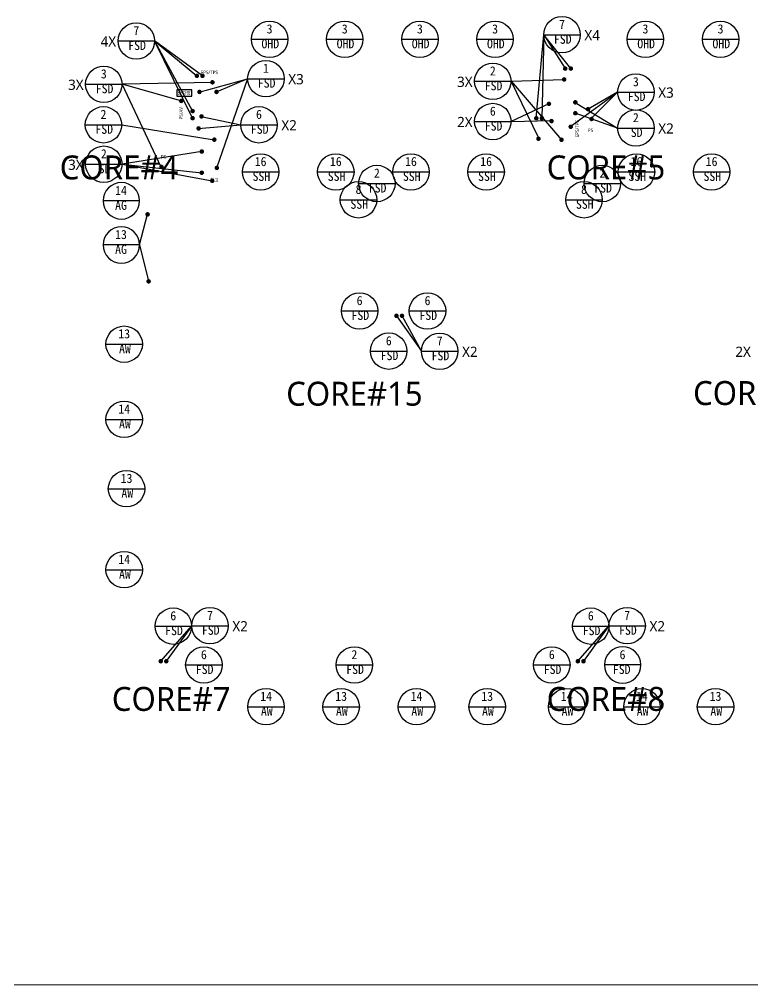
# Model space of a CAD drawing. Header units: millimetres. Extents: x 3479419 to 5579419, y 522746 to 3162891.
# Drawn here: x 4426749 to 4534080, y 2291271 to 2432512 of the extents above; entities that cross this region are included whole.
import ezdxf
from ezdxf.enums import TextEntityAlignment as Align

# ---------------------------------------------------------------- set-up
doc = ezdxf.new("R2010")
doc.units = ezdxf.units.MM
doc.layers.get('Defpoints').update_dxf_attribs({"color": 140})
for name, color, linetype, lineweight in [('A-MKXX-SYMB', 7, 'Continuous', 25), ('A-XXXX-INSL2', 8, 'Continuous', 18), ('A-XXXX-SYMB', 7, 'Continuous', 25), ('A-XXXX-TXT2', 3, 'Continuous', 25)]:
    doc.layers.add(name, color=color, linetype=linetype, lineweight=lineweight)
doc.layers.add('AA-SYMB', color=1, linetype='Continuous')
doc.styles.add('XR-평면도$0$맑은 고딕', font='malgun.ttf')
doc.styles.add('돋움', font='')
doc.styles.add('돋음', font='')
doc.styles.add('맑은 고딕', font='malgun.ttf')
doc.styles.add('맑은고딕', font='malgun.ttf')
doc.styles.get('돋움').set_extended_font_data('DotumChe')
doc.styles.get('돋음').set_extended_font_data('Dotum')

# ---------------------------------------------------------------- blocks, each defined once
blk = doc.blocks.new('A$C425F3A2A')
at = {"layer": 'Defpoints', "style": '맑은고딕'}
for s, p in [('CORE#4', (130605, 116772)), ('CORE#5', (201868, 116772)), ('CORE#15', (166357, 83662)), ('CORE#16', (225905, 83762)), ('CORE#7', (138234, 39007)), ('CORE#8', (201868, 39007))]:
    blk.add_text(s, height=3500, dxfattribs=at).set_placement(p, align=Align.BOTTOM_RIGHT)
blk = doc.blocks.new('WINSYMBOL-flat-1')
at = {"layer": 'AA-SYMB', "color": 3}
blk.add_line((-1440, 0), (1440, 0), dxfattribs=at)
blk.add_circle((0, 0), 1440, dxfattribs=at)
at = {"layer": 'AA-SYMB', "style": '돋음'}
blk.add_attdef('0', text='', height=720, dxfattribs=at).set_placement((0, 246), align=Align.CENTER)
at = {"layer": 'AA-SYMB', "style": '돋음', "width": 0.95}
blk.add_attdef('FSD', text='', height=720, dxfattribs=at).set_placement((59, -927), align=Align.CENTER)
blk = doc.blocks.new('글_승강장')
at = {"layer": 'A-XXXX-TXT2', "color": 0, "ltscale": 100}
blk.add_lwpolyline([(-1100, 450), (-1100, -450), (1100, -450), (1100, 450)], close=True, dxfattribs=at)
at = {"layer": 'A-XXXX-TXT2', "ltscale": 100, "style": 'XR-평면도$0$맑은 고딕'}
blk.add_text('승강장', height=500, dxfattribs=at).set_placement((0, 0), align=Align.MIDDLE_CENTER)
blk = doc.blocks.new('fsd7')
at = {"layer": 'A-MKXX-SYMB'}
h = blk.add_hatch(color=256, dxfattribs=at)
edge = h.paths.add_edge_path()
edge.add_arc((187228, 134031), 333, 0, 360)
h = blk.add_hatch(color=256, dxfattribs=at)
edge = h.paths.add_edge_path()
edge.add_arc((188043, 134031), 333, 0, 360)
h = blk.add_hatch(color=256, dxfattribs=at)
edge = h.paths.add_edge_path()
edge.add_arc((133318, 132971), 333, 0, 360)
h = blk.add_hatch(color=256, dxfattribs=at)
edge = h.paths.add_edge_path()
edge.add_arc((134133, 132971), 333, 0, 360)
h = blk.add_hatch(color=256, dxfattribs=at)
edge = h.paths.add_edge_path()
edge.add_arc((132693, 127821), 333, 0, 360)
h = blk.add_hatch(color=256, dxfattribs=at)
edge = h.paths.add_edge_path()
edge.add_arc((132693, 126771), 333, 0, 360)
h = blk.add_hatch(color=256, dxfattribs=at)
edge = h.paths.add_edge_path()
edge.add_arc((182993, 126771), 333, 0, 360)
h = blk.add_hatch(color=256, dxfattribs=at)
edge = h.paths.add_edge_path()
edge.add_arc((183808, 126771), 333, 0, 360)
h = blk.add_hatch(color=256, dxfattribs=at)
edge = h.paths.add_edge_path()
edge.add_arc((162524, 97864), 333, -180, 180)
h = blk.add_hatch(color=256, dxfattribs=at)
edge = h.paths.add_edge_path()
edge.add_arc((163339, 97864), 333, -180, 180)
h = blk.add_hatch(color=256, dxfattribs=at)
edge = h.paths.add_edge_path()
edge.add_arc((128028, 47321), 333, 180, 540, ccw=False)
h = blk.add_hatch(color=256, dxfattribs=at)
edge = h.paths.add_edge_path()
edge.add_arc((128843, 47321), 333, 180, 540, ccw=False)
h = blk.add_hatch(color=256, dxfattribs=at)
edge = h.paths.add_edge_path()
edge.add_arc((189078, 47321), 333, 180, 540, ccw=False)
h = blk.add_hatch(color=256, dxfattribs=at)
edge = h.paths.add_edge_path()
edge.add_arc((189893, 47321), 333, 180, 540, ccw=False)
at = {"layer": 'A-XXXX-SYMB'}
for points in [[(182993, 126771), (184086, 138980), (183808, 126771)], [(188043, 134031), (184086, 138980), (187228, 134031)], [(134133, 132971), (127121, 138070), (133318, 132971)], [(132693, 126771), (127121, 138070), (132693, 127821)], [(162524, 97864), (166187, 92671), (163339, 97864)], [(128028, 47321), (132569, 52513), (128843, 47321)], [(189078, 47321), (193619, 52513), (189893, 47321)]]:
    blk.add_lwpolyline(points, dxfattribs=at)
ref = blk.add_blockref('WINSYMBOL-flat-1', (186753, 138980), dxfattribs=dict(xscale=1.851851851790402, yscale=1.851851851790402, zscale=1.851851851790402))
ref.add_attrib('0', '7', dxfattribs={"layer": 'AA-SYMB', "color": 3, "height": 1333, "style": '돋움'}).set_placement((186753, 139435), align=Align.BOTTOM_CENTER)
ref.add_attrib('FSD', 'FSD', dxfattribs={"layer": 'AA-SYMB', "color": 3, "height": 1333.3, "style": '돋움'}).set_placement((186861, 137263), align=Align.BOTTOM_CENTER)
ref = blk.add_blockref('WINSYMBOL-flat-1', (124454, 138070), dxfattribs=dict(xscale=1.851851851790402, yscale=1.851851851790402, zscale=1.851851851790402))
ref.add_attrib('0', '7', dxfattribs={"layer": 'AA-SYMB', "color": 3, "height": 1333, "style": '돋움'}).set_placement((124454, 138525), align=Align.BOTTOM_CENTER)
ref.add_attrib('FSD', 'FSD', dxfattribs={"layer": 'AA-SYMB', "color": 3, "height": 1333.3, "style": '돋움'}).set_placement((124563, 136353), align=Align.BOTTOM_CENTER)
ref = blk.add_blockref('WINSYMBOL-flat-1', (168854, 92671), dxfattribs=dict(xscale=1.851851851790402, yscale=1.851851851790402, zscale=1.851851851790402))
ref.add_attrib('0', '7', dxfattribs={"layer": 'AA-SYMB', "color": 3, "height": 1333, "style": '돋움'}).set_placement((168854, 93127), align=Align.BOTTOM_CENTER)
ref.add_attrib('FSD', 'FSD', dxfattribs={"layer": 'AA-SYMB', "color": 3, "height": 1333.3, "style": '돋움'}).set_placement((168963, 90955), align=Align.BOTTOM_CENTER)
ref = blk.add_blockref('WINSYMBOL-flat-1', (135236, 52513), dxfattribs=dict(xscale=1.851851851790402, yscale=1.851851851790402, zscale=1.851851851790402))
ref.add_attrib('0', '7', dxfattribs={"layer": 'AA-SYMB', "color": 3, "height": 1333, "style": '돋움'}).set_placement((135236, 52969), align=Align.BOTTOM_CENTER)
ref.add_attrib('FSD', 'FSD', dxfattribs={"layer": 'AA-SYMB', "color": 3, "height": 1333.3, "style": '돋움'}).set_placement((135344, 50796), align=Align.BOTTOM_CENTER)
ref = blk.add_blockref('WINSYMBOL-flat-1', (196286, 52513), dxfattribs=dict(xscale=1.851851851790402, yscale=1.851851851790402, zscale=1.851851851790402))
ref.add_attrib('0', '7', dxfattribs={"layer": 'AA-SYMB', "color": 3, "height": 1333, "style": '돋움'}).set_placement((196286, 52969), align=Align.BOTTOM_CENTER)
ref.add_attrib('FSD', 'FSD', dxfattribs={"layer": 'AA-SYMB', "color": 3, "height": 1333.3, "style": '돋움'}).set_placement((196394, 50796), align=Align.BOTTOM_CENTER)
at = {"layer": 'A-XXXX-TXT2', "style": '맑은고딕'}
for s, p in [('4X', (120366, 137247)), ('X4', (191164, 138157)), ('X2', (173265, 91849)), ('2X', (213258, 91849)), ('X2', (139647, 51690)), ('X2', (200697, 51690))]:
    blk.add_text(s, height=1500, dxfattribs=at).set_placement(p, align=Align.CENTER)

msp = doc.modelspace()

# ---------------------------------------------------------------- hatches: boundary and pattern name
at = {"layer": 'A-MKXX-SYMB'}
h = msp.add_hatch(color=256, dxfattribs=at)
edge = h.paths.add_edge_path()
edge.add_arc((4506486, 2423719.6), 333.3, 0, 360)
h = msp.add_hatch(color=256, dxfattribs=at)
edge = h.paths.add_edge_path()
edge.add_arc((4455017.6, 2423295.2), 333.3, 0, 360)
h = msp.add_hatch(color=256, dxfattribs=at)
edge = h.paths.add_edge_path()
edge.add_arc((4450457.1, 2420571.2), 333.3, 0, 360)
h = msp.add_hatch(color=256, dxfattribs=at)
edge = h.paths.add_edge_path()
edge.add_arc((4453118, 2421885.6), 333.3, 0, 360)
h = msp.add_hatch(color=256, dxfattribs=at)
edge = h.paths.add_edge_path()
edge.add_arc((4455608.9, 2421883.5), 333.3, 0, 360)
h = msp.add_hatch(color=256, dxfattribs=at)
edge = h.paths.add_edge_path()
edge.add_arc((4504254.1, 2420144.2), 333.3, 0, 360)
h = msp.add_hatch(color=256, dxfattribs=at)
edge = h.paths.add_edge_path()
edge.add_arc((4508122.9, 2420365.2), 333.3, 0, 360)
h = msp.add_hatch(color=256, dxfattribs=at)
edge = h.paths.add_edge_path()
edge.add_arc((4509988, 2419360.5), 333.3, 0, 360)
h = msp.add_hatch(color=256, dxfattribs=at)
edge = h.paths.add_edge_path()
edge.add_arc((4453423.3, 2418303.4), 333.3, 0, 360)
h = msp.add_hatch(color=256, dxfattribs=at)
edge = h.paths.add_edge_path()
edge.add_arc((4508122.9, 2418767.3), 333.3, 0, 360)
h = msp.add_hatch(color=256, dxfattribs=at)
edge = h.paths.add_edge_path()
edge.add_arc((4510493.3, 2417926), 333.3, 0, 360)
h = msp.add_hatch(color=256, dxfattribs=at)
edge = h.paths.add_edge_path()
edge.add_arc((4452988.4, 2416548.5), 333.3, 0, 360)
h = msp.add_hatch(color=256, dxfattribs=at)
edge = h.paths.add_edge_path()
edge.add_arc((4504634, 2417626.3), 333.3, 0, 360)
h = msp.add_hatch(color=256, dxfattribs=at)
edge = h.paths.add_edge_path()
edge.add_arc((4507446.1, 2416791.2), 333.3, 0, 360)
h = msp.add_hatch(color=256, dxfattribs=at)
edge = h.paths.add_edge_path()
edge.add_arc((4455288.4, 2414903.4), 333.3, 0, 360)
h = msp.add_hatch(color=256, dxfattribs=at)
edge = h.paths.add_edge_path()
edge.add_arc((4502725, 2415043.7), 333.3, 0, 360)
h = msp.add_hatch(color=256, dxfattribs=at)
edge = h.paths.add_edge_path()
edge.add_arc((4506094.3, 2414893.7), 333.3, 0, 360)
h = msp.add_hatch(color=256, dxfattribs=at)
edge = h.paths.add_edge_path()
edge.add_arc((4453450.8, 2413165.2), 333.3, 0, 360)
h = msp.add_hatch(color=256, dxfattribs=at)
edge = h.paths.add_edge_path()
edge.add_arc((4447555.8, 2410910.2), 333.3, 0, 360)
h = msp.add_hatch(color=256, dxfattribs=at)
edge = h.paths.add_edge_path()
edge.add_arc((4455660.4, 2410766.3), 333.3, 0, 360)
h = msp.add_hatch(color=256, dxfattribs=at)
edge = h.paths.add_edge_path()
edge.add_arc((4453450.8, 2410065.2), 333.3, 0, 360)
h = msp.add_hatch(color=256, dxfattribs=at)
edge = h.paths.add_edge_path()
edge.add_arc((4454987.9, 2408880.2), 333.3, 0, 360)
h = msp.add_hatch(color=256, dxfattribs=at)
edge = h.paths.add_edge_path()
edge.add_arc((4445526.4, 2403978.1), 333.3, -180, 180)
h = msp.add_hatch(color=256, dxfattribs=at)
edge = h.paths.add_edge_path()
edge.add_arc((4445676.4, 2394172.6), 333.3, -180, 180)

# ---------------------------------------------------------------- linework, layer by layer
at = {"layer": 'A-XXXX-INSL2'}
msp.add_lwpolyline([(4739418.8, 2588270.6), (4319418.8, 2588270.6), (4319418.8, 2291270.6), (4739418.8, 2291270.6)], close=True, dxfattribs=at)
at = {"layer": 'A-XXXX-SYMB'}
for p, q in [((4453074, 2421875.8), (4460168.6, 2423827)), ((4460168.6, 2423827), (4455564.8, 2421873.8)), ((4460168.6, 2423827), (4455616.4, 2410756.6)), ((4498710.3, 2423439.7), (4506442, 2423709.9)), ((4454973.6, 2423285.5), (4441783.1, 2423011.1)), ((4450413, 2420561.5), (4441783.1, 2423011.1)), ((4447511.8, 2410900.5), (4441783.1, 2423011.1)), ((4514317.8, 2421861.1), (4509978.7, 2419360.5)), ((4453379.3, 2418293.7), (4459156, 2417078.2)), ((4441735, 2417078.2), (4455244.3, 2414893.7)), ((4452944.3, 2416538.8), (4459156, 2417078.2)), ((4453450.8, 2413165.2), (4441783.1, 2411311.9)), ((4441783.1, 2411311.9), (4453450.8, 2410065.2)), ((4441783.1, 2411311.9), (4454987.9, 2408880.2)), ((4444355, 2399507.6), (4445511.8, 2403987.7)), ((4444355, 2399507.6), (4445661.8, 2394182.2))]:
    msp.add_line(p, q, dxfattribs=at)
for points in [[(4502787.8, 2415110.1), (4498710.3, 2423439.7), (4506094.3, 2414893.7)], [(4507320.3, 2416791.2), (4514317.8, 2421861.1), (4510486.8, 2418032.7)], [(4504254.1, 2420144.2), (4498710.3, 2417554.8), (4504531.6, 2417726.7)], [(4508122.9, 2420365.2), (4514317.8, 2416608.9), (4508122.9, 2418767.3)]]:
    msp.add_lwpolyline(points, dxfattribs=at)

# ---------------------------------------------------------------- block references
for name, p in [('fsd7', (4319418.8, 2291270.6)), ('글_승강장', (4450886.8, 2421735.7))]:
    msp.add_blockref(name, p)
ref = msp.add_blockref('WINSYMBOL-flat-1', (4463376, 2429583.4), dxfattribs=dict(xscale=1.851851851790402, yscale=1.851851851790402, zscale=1.851851851790402))
ref.add_attrib('0', '3', dxfattribs={"layer": 'AA-SYMB', "color": 3, "height": 1333.3, "style": '돋움'}).set_placement((4463376, 2430039), align=Align.BOTTOM_CENTER)
ref.add_attrib('FSD', 'OHD', dxfattribs={"layer": 'AA-SYMB', "color": 3, "height": 1333.33, "style": '돋움'}).set_placement((4463484.4, 2427866.6), align=Align.BOTTOM_CENTER)
ref = msp.add_blockref('WINSYMBOL-flat-1', (4474376, 2429583.4), dxfattribs=dict(xscale=1.851851851790402, yscale=1.851851851790402, zscale=1.851851851790402))
ref.add_attrib('0', '3', dxfattribs={"layer": 'AA-SYMB', "color": 3, "height": 1333.3, "style": '돋움'}).set_placement((4474376, 2430039), align=Align.BOTTOM_CENTER)
ref.add_attrib('FSD', 'OHD', dxfattribs={"layer": 'AA-SYMB', "color": 3, "height": 1333.33, "style": '돋움'}).set_placement((4474484.4, 2427866.6), align=Align.BOTTOM_CENTER)
ref = msp.add_blockref('WINSYMBOL-flat-1', (4485376, 2429583.4), dxfattribs=dict(xscale=1.851851851790402, yscale=1.851851851790402, zscale=1.851851851790402))
ref.add_attrib('0', '3', dxfattribs={"layer": 'AA-SYMB', "color": 3, "height": 1333.3, "style": '돋움'}).set_placement((4485376, 2430039), align=Align.BOTTOM_CENTER)
ref.add_attrib('FSD', 'OHD', dxfattribs={"layer": 'AA-SYMB', "color": 3, "height": 1333.33, "style": '돋움'}).set_placement((4485484.4, 2427866.6), align=Align.BOTTOM_CENTER)
ref = msp.add_blockref('WINSYMBOL-flat-1', (4496376, 2429583.4), dxfattribs=dict(xscale=1.851851851790402, yscale=1.851851851790402, zscale=1.851851851790402))
ref.add_attrib('0', '3', dxfattribs={"layer": 'AA-SYMB', "color": 3, "height": 1333.3, "style": '돋움'}).set_placement((4496376, 2430039), align=Align.BOTTOM_CENTER)
ref.add_attrib('FSD', 'OHD', dxfattribs={"layer": 'AA-SYMB', "color": 3, "height": 1333.33, "style": '돋움'}).set_placement((4496484.4, 2427866.6), align=Align.BOTTOM_CENTER)
ref = msp.add_blockref('WINSYMBOL-flat-1', (4518376, 2429583.4), dxfattribs=dict(xscale=1.851851851790402, yscale=1.851851851790402, zscale=1.851851851790402))
ref.add_attrib('0', '3', dxfattribs={"layer": 'AA-SYMB', "color": 3, "height": 1333.3, "style": '돋움'}).set_placement((4518376, 2430039), align=Align.BOTTOM_CENTER)
ref.add_attrib('FSD', 'OHD', dxfattribs={"layer": 'AA-SYMB', "color": 3, "height": 1333.33, "style": '돋움'}).set_placement((4518484.4, 2427866.6), align=Align.BOTTOM_CENTER)
ref = msp.add_blockref('WINSYMBOL-flat-1', (4529376, 2429583.4), dxfattribs=dict(xscale=1.851851851790402, yscale=1.851851851790402, zscale=1.851851851790402))
ref.add_attrib('0', '3', dxfattribs={"layer": 'AA-SYMB', "color": 3, "height": 1333.3, "style": '돋움'}).set_placement((4529376, 2430039), align=Align.BOTTOM_CENTER)
ref.add_attrib('FSD', 'OHD', dxfattribs={"layer": 'AA-SYMB', "color": 3, "height": 1333.33, "style": '돋움'}).set_placement((4529484.4, 2427866.6), align=Align.BOTTOM_CENTER)
ref = msp.add_blockref('WINSYMBOL-flat-1', (4439116.4, 2423011.1), dxfattribs=dict(xscale=1.851851851790402, yscale=1.851851851790402, zscale=1.851851851790402))
ref.add_attrib('0', '3', dxfattribs={"layer": 'AA-SYMB', "color": 3, "height": 1333.3, "style": '돋움'}).set_placement((4439116.4, 2423466.7), align=Align.BOTTOM_CENTER)
ref.add_attrib('FSD', 'FSD', dxfattribs={"layer": 'AA-SYMB', "color": 3, "height": 1333.33, "style": '돋움'}).set_placement((4439224.9, 2421294.3), align=Align.BOTTOM_CENTER)
ref = msp.add_blockref('WINSYMBOL-flat-1', (4462835.3, 2423827), dxfattribs=dict(xscale=1.851851851790402, yscale=1.851851851790402, zscale=1.851851851790402))
ref.add_attrib('0', '1', dxfattribs={"layer": 'AA-SYMB', "color": 3, "height": 1333.3, "style": '돋움'}).set_placement((4462835.3, 2424282.6), align=Align.BOTTOM_CENTER)
ref.add_attrib('FSD', 'FSD', dxfattribs={"layer": 'AA-SYMB', "color": 3, "height": 1333.33, "style": '돋움'}).set_placement((4462943.7, 2422110.2), align=Align.BOTTOM_CENTER)
ref = msp.add_blockref('WINSYMBOL-flat-1', (4496043.6, 2423439.7), dxfattribs=dict(xscale=1.851851851790402, yscale=1.851851851790402, zscale=1.851851851790402))
ref.add_attrib('0', '2', dxfattribs={"layer": 'AA-SYMB', "color": 3, "height": 1333.3, "style": '돋움'}).set_placement((4496043.6, 2423895.3), align=Align.BOTTOM_CENTER)
ref.add_attrib('FSD', 'FSD', dxfattribs={"layer": 'AA-SYMB', "color": 3, "height": 1333.33, "style": '돋움'}).set_placement((4496152, 2421722.9), align=Align.BOTTOM_CENTER)
ref = msp.add_blockref('WINSYMBOL-flat-1', (4516984.5, 2421861.1), dxfattribs=dict(xscale=1.851851851790402, yscale=1.851851851790402, zscale=1.851851851790402))
ref.add_attrib('0', '3', dxfattribs={"layer": 'AA-SYMB', "color": 3, "height": 1333.3, "style": '돋움'}).set_placement((4516984.5, 2422316.7), align=Align.BOTTOM_CENTER)
ref.add_attrib('FSD', 'FSD', dxfattribs={"layer": 'AA-SYMB', "color": 3, "height": 1333.33, "style": '돋움'}).set_placement((4517092.9, 2420144.3), align=Align.BOTTOM_CENTER)
ref = msp.add_blockref('WINSYMBOL-flat-1', (4439068.3, 2417078.2), dxfattribs=dict(xscale=1.851851851790402, yscale=1.851851851790402, zscale=1.851851851790402))
ref.add_attrib('0', '2', dxfattribs={"layer": 'AA-SYMB', "color": 3, "height": 1333.3, "style": '돋움'}).set_placement((4439068.3, 2417533.8), align=Align.BOTTOM_CENTER)
ref.add_attrib('FSD', 'FSD', dxfattribs={"layer": 'AA-SYMB', "color": 3, "height": 1333.33, "style": '돋움'}).set_placement((4439176.7, 2415361.4), align=Align.BOTTOM_CENTER)
ref = msp.add_blockref('WINSYMBOL-flat-1', (4461822.7, 2417078.2), dxfattribs=dict(xscale=1.851851851790402, yscale=1.851851851790402, zscale=1.851851851790402))
ref.add_attrib('0', '6', dxfattribs={"layer": 'AA-SYMB', "color": 3, "height": 1333.3, "style": '돋움'}).set_placement((4461822.7, 2417533.8), align=Align.BOTTOM_CENTER)
ref.add_attrib('FSD', 'FSD', dxfattribs={"layer": 'AA-SYMB', "color": 3, "height": 1333.33, "style": '돋움'}).set_placement((4461931.1, 2415361.4), align=Align.BOTTOM_CENTER)
ref = msp.add_blockref('WINSYMBOL-flat-1', (4496043.6, 2417554.8), dxfattribs=dict(xscale=1.851851851790402, yscale=1.851851851790402, zscale=1.851851851790402))
ref.add_attrib('0', '6', dxfattribs={"layer": 'AA-SYMB', "color": 3, "height": 1333.3, "style": '돋움'}).set_placement((4496043.6, 2418010.4), align=Align.BOTTOM_CENTER)
ref.add_attrib('FSD', 'FSD', dxfattribs={"layer": 'AA-SYMB', "color": 3, "height": 1333.33, "style": '돋움'}).set_placement((4496152, 2415838), align=Align.BOTTOM_CENTER)
ref = msp.add_blockref('WINSYMBOL-flat-1', (4516984.5, 2416608.9), dxfattribs=dict(xscale=1.851851851790402, yscale=1.851851851790402, zscale=1.851851851790402))
ref.add_attrib('0', '2', dxfattribs={"layer": 'AA-SYMB', "color": 3, "height": 1333.3, "style": '돋움'}).set_placement((4516984.5, 2417064.5), align=Align.BOTTOM_CENTER)
ref.add_attrib('FSD', 'SD', dxfattribs={"layer": 'AA-SYMB', "color": 3, "height": 1333.33, "style": '돋움'}).set_placement((4517092.9, 2414892.1), align=Align.BOTTOM_CENTER)
ref = msp.add_blockref('WINSYMBOL-flat-1', (4439116.4, 2411311.9), dxfattribs=dict(xscale=1.851851851790402, yscale=1.851851851790402, zscale=1.851851851790402))
ref.add_attrib('0', '2', dxfattribs={"layer": 'AA-SYMB', "color": 3, "height": 1333.3, "style": '돋움'}).set_placement((4439116.4, 2411767.6), align=Align.BOTTOM_CENTER)
ref.add_attrib('FSD', 'SD', dxfattribs={"layer": 'AA-SYMB', "color": 3, "height": 1333.33, "style": '돋움'}).set_placement((4439224.9, 2409595.2), align=Align.BOTTOM_CENTER)
ref = msp.add_blockref('WINSYMBOL-flat-1', (4462067.3, 2410186.7), dxfattribs=dict(xscale=1.851851851790402, yscale=1.851851851790402, zscale=1.851851851790402))
ref.add_attrib('0', '16', dxfattribs={"layer": 'AA-SYMB', "color": 3, "height": 1333.33, "style": '돋움'}).set_placement((4462067.3, 2410642.3), align=Align.BOTTOM_CENTER)
ref.add_attrib('FSD', 'SSH', dxfattribs={"layer": 'AA-SYMB', "color": 3, "height": 1333.33, "style": '돋움'}).set_placement((4462175.8, 2408469.9), align=Align.BOTTOM_CENTER)
ref = msp.add_blockref('WINSYMBOL-flat-1', (4473067.3, 2410186.7), dxfattribs=dict(xscale=1.851851851790402, yscale=1.851851851790402, zscale=1.851851851790402))
ref.add_attrib('0', '16', dxfattribs={"layer": 'AA-SYMB', "color": 3, "height": 1333.33, "style": '돋움'}).set_placement((4473067.3, 2410642.3), align=Align.BOTTOM_CENTER)
ref.add_attrib('FSD', 'SSH', dxfattribs={"layer": 'AA-SYMB', "color": 3, "height": 1333.33, "style": '돋움'}).set_placement((4473175.8, 2408469.9), align=Align.BOTTOM_CENTER)
ref = msp.add_blockref('WINSYMBOL-flat-1', (4484067.3, 2410186.7), dxfattribs=dict(xscale=1.851851851790402, yscale=1.851851851790402, zscale=1.851851851790402))
ref.add_attrib('0', '16', dxfattribs={"layer": 'AA-SYMB', "color": 3, "height": 1333.33, "style": '돋움'}).set_placement((4484067.3, 2410642.3), align=Align.BOTTOM_CENTER)
ref.add_attrib('FSD', 'SSH', dxfattribs={"layer": 'AA-SYMB', "color": 3, "height": 1333.33, "style": '돋움'}).set_placement((4484175.8, 2408469.9), align=Align.BOTTOM_CENTER)
ref = msp.add_blockref('WINSYMBOL-flat-1', (4495067.3, 2410186.7), dxfattribs=dict(xscale=1.851851851790402, yscale=1.851851851790402, zscale=1.851851851790402))
ref.add_attrib('0', '16', dxfattribs={"layer": 'AA-SYMB', "color": 3, "height": 1333.33, "style": '돋움'}).set_placement((4495067.3, 2410642.3), align=Align.BOTTOM_CENTER)
ref.add_attrib('FSD', 'SSH', dxfattribs={"layer": 'AA-SYMB', "color": 3, "height": 1333.33, "style": '돋움'}).set_placement((4495175.8, 2408469.9), align=Align.BOTTOM_CENTER)
ref = msp.add_blockref('WINSYMBOL-flat-1', (4517067.3, 2410186.7), dxfattribs=dict(xscale=1.851851851790402, yscale=1.851851851790402, zscale=1.851851851790402))
ref.add_attrib('0', '16', dxfattribs={"layer": 'AA-SYMB', "color": 3, "height": 1333.33, "style": '돋움'}).set_placement((4517067.3, 2410642.3), align=Align.BOTTOM_CENTER)
ref.add_attrib('FSD', 'SSH', dxfattribs={"layer": 'AA-SYMB', "color": 3, "height": 1333.33, "style": '돋움'}).set_placement((4517175.8, 2408469.9), align=Align.BOTTOM_CENTER)
ref = msp.add_blockref('WINSYMBOL-flat-1', (4528067.3, 2410186.7), dxfattribs=dict(xscale=1.851851851790402, yscale=1.851851851790402, zscale=1.851851851790402))
ref.add_attrib('0', '16', dxfattribs={"layer": 'AA-SYMB', "color": 3, "height": 1333.33, "style": '돋움'}).set_placement((4528067.3, 2410642.3), align=Align.BOTTOM_CENTER)
ref.add_attrib('FSD', 'SSH', dxfattribs={"layer": 'AA-SYMB', "color": 3, "height": 1333.33, "style": '돋움'}).set_placement((4528175.8, 2408469.9), align=Align.BOTTOM_CENTER)
ref = msp.add_blockref('WINSYMBOL-flat-1', (4479078, 2408489.4), dxfattribs=dict(xscale=1.851851851790402, yscale=1.851851851790402, zscale=1.851851851790402))
ref.add_attrib('0', '2', dxfattribs={"layer": 'AA-SYMB', "color": 3, "height": 1333.3, "style": '돋움'}).set_placement((4479078, 2408945), align=Align.BOTTOM_CENTER)
ref.add_attrib('FSD', 'FSD', dxfattribs={"layer": 'AA-SYMB', "color": 3, "height": 1333.33, "style": '돋움'}).set_placement((4479186.5, 2406772.6), align=Align.BOTTOM_CENTER)
ref = msp.add_blockref('WINSYMBOL-flat-1', (4512078, 2408489.4), dxfattribs=dict(xscale=1.851851851790402, yscale=1.851851851790402, zscale=1.851851851790402))
ref.add_attrib('0', '2', dxfattribs={"layer": 'AA-SYMB', "color": 3, "height": 1333.3, "style": '돋움'}).set_placement((4512078, 2408945), align=Align.BOTTOM_CENTER)
ref.add_attrib('FSD', 'FSD', dxfattribs={"layer": 'AA-SYMB', "color": 3, "height": 1333.33, "style": '돋움'}).set_placement((4512186.5, 2406772.6), align=Align.BOTTOM_CENTER)
ref = msp.add_blockref('WINSYMBOL-flat-1', (4441688.4, 2405951.4), dxfattribs=dict(xscale=-1.851851851790402, yscale=1.851851851790402, zscale=1.851851851790402))
ref.add_attrib('0', '14', dxfattribs={"layer": 'AA-SYMB', "color": 3, "height": 1333.33, "style": '돋움'}).set_placement((4441631.6, 2406407), align=Align.BOTTOM_CENTER)
ref.add_attrib('FSD', 'AG', dxfattribs={"layer": 'AA-SYMB', "color": 3, "height": 1333.33, "style": '돋움'}).set_placement((4441631.4, 2404234.6), align=Align.BOTTOM_CENTER)
ref = msp.add_blockref('WINSYMBOL-flat-1', (4476392.5, 2406107.6), dxfattribs=dict(xscale=1.851851851790402, yscale=1.851851851790402, zscale=1.851851851790402))
ref.add_attrib('0', '8', dxfattribs={"layer": 'AA-SYMB', "color": 3, "height": 1333.3, "style": '돋움'}).set_placement((4476392.5, 2406563.2), align=Align.BOTTOM_CENTER)
ref.add_attrib('FSD', 'SSH', dxfattribs={"layer": 'AA-SYMB', "color": 3, "height": 1333.33, "style": '돋움'}).set_placement((4476500.9, 2404390.8), align=Align.BOTTOM_CENTER)
ref = msp.add_blockref('WINSYMBOL-flat-1', (4509392.5, 2406107.6), dxfattribs=dict(xscale=1.851851851790402, yscale=1.851851851790402, zscale=1.851851851790402))
ref.add_attrib('0', '8', dxfattribs={"layer": 'AA-SYMB', "color": 3, "height": 1333.3, "style": '돋움'}).set_placement((4509392.5, 2406563.2), align=Align.BOTTOM_CENTER)
ref.add_attrib('FSD', 'SSH', dxfattribs={"layer": 'AA-SYMB', "color": 3, "height": 1333.33, "style": '돋움'}).set_placement((4509500.9, 2404390.8), align=Align.BOTTOM_CENTER)
ref = msp.add_blockref('WINSYMBOL-flat-1', (4441688.4, 2399507.6), dxfattribs=dict(xscale=-1.851851851790402, yscale=1.851851851790402, zscale=1.851851851790402))
ref.add_attrib('0', '13', dxfattribs={"layer": 'AA-SYMB', "color": 3, "height": 1333.33, "style": '돋움'}).set_placement((4441631.6, 2399963.2), align=Align.BOTTOM_CENTER)
ref.add_attrib('FSD', 'AG', dxfattribs={"layer": 'AA-SYMB', "color": 3, "height": 1333.33, "style": '돋움'}).set_placement((4441631.4, 2397790.8), align=Align.BOTTOM_CENTER)
ref = msp.add_blockref('WINSYMBOL-flat-1', (4476552.8, 2389846.6), dxfattribs=dict(xscale=1.851851851790402, yscale=1.851851851790402, zscale=1.851851851790402))
ref.add_attrib('0', '6', dxfattribs={"layer": 'AA-SYMB', "color": 3, "height": 1333.3, "style": '돋움'}).set_placement((4476552.8, 2390302.2), align=Align.BOTTOM_CENTER)
ref.add_attrib('FSD', 'FSD', dxfattribs={"layer": 'AA-SYMB', "color": 3, "height": 1333.33, "style": '돋움'}).set_placement((4476661.2, 2388129.8), align=Align.BOTTOM_CENTER)
ref = msp.add_blockref('WINSYMBOL-flat-1', (4486490.1, 2389846.6), dxfattribs=dict(xscale=1.851851851790402, yscale=1.851851851790402, zscale=1.851851851790402))
ref.add_attrib('0', '6', dxfattribs={"layer": 'AA-SYMB', "color": 3, "height": 1333.3, "style": '돋움'}).set_placement((4486490.1, 2390302.2), align=Align.BOTTOM_CENTER)
ref.add_attrib('FSD', 'FSD', dxfattribs={"layer": 'AA-SYMB', "color": 3, "height": 1333.33, "style": '돋움'}).set_placement((4486598.5, 2388129.8), align=Align.BOTTOM_CENTER)
ref = msp.add_blockref('WINSYMBOL-flat-1', (4442097.8, 2384979.9), dxfattribs=dict(xscale=1.851851851790402, yscale=1.851851851790402, zscale=1.851851851790402))
ref.add_attrib('0', '13', dxfattribs={"layer": 'AA-SYMB', "color": 3, "height": 1333.33, "style": '돋움'}).set_placement((4442097.8, 2385435.6), align=Align.BOTTOM_CENTER)
ref.add_attrib('FSD', 'AW', dxfattribs={"layer": 'AA-SYMB', "color": 3, "height": 1333.33, "style": '돋움'}).set_placement((4442206.3, 2383263.2), align=Align.BOTTOM_CENTER)
ref = msp.add_blockref('WINSYMBOL-flat-1', (4480819.2, 2383966.8), dxfattribs=dict(xscale=1.851851851790402, yscale=1.851851851790402, zscale=1.851851851790402))
ref.add_attrib('0', '6', dxfattribs={"layer": 'AA-SYMB', "color": 3, "height": 1333.3, "style": '돋움'}).set_placement((4480819.2, 2384422.5), align=Align.BOTTOM_CENTER)
ref.add_attrib('FSD', 'FSD', dxfattribs={"layer": 'AA-SYMB', "color": 3, "height": 1333.33, "style": '돋움'}).set_placement((4480927.7, 2382250.1), align=Align.BOTTOM_CENTER)
ref = msp.add_blockref('WINSYMBOL-flat-1', (4442097.8, 2373979.9), dxfattribs=dict(xscale=1.851851851790402, yscale=1.851851851790402, zscale=1.851851851790402))
ref.add_attrib('0', '14', dxfattribs={"layer": 'AA-SYMB', "color": 3, "height": 1333.33, "style": '돋움'}).set_placement((4442097.8, 2374435.6), align=Align.BOTTOM_CENTER)
ref.add_attrib('FSD', 'AW', dxfattribs={"layer": 'AA-SYMB', "color": 3, "height": 1333.33, "style": '돋움'}).set_placement((4442206.3, 2372263.2), align=Align.BOTTOM_CENTER)
ref = msp.add_blockref('WINSYMBOL-flat-1', (4442443.6, 2363826.9), dxfattribs=dict(xscale=1.851851851790402, yscale=1.851851851790402, zscale=1.851851851790402))
ref.add_attrib('0', '13', dxfattribs={"layer": 'AA-SYMB', "color": 3, "height": 1333.33, "style": '돋움'}).set_placement((4442443.6, 2364282.5), align=Align.BOTTOM_CENTER)
ref.add_attrib('FSD', 'AW', dxfattribs={"layer": 'AA-SYMB', "color": 3, "height": 1333.33, "style": '돋움'}).set_placement((4442552.1, 2362110.1), align=Align.BOTTOM_CENTER)
ref = msp.add_blockref('WINSYMBOL-flat-1', (4442097.8, 2351979.9), dxfattribs=dict(xscale=1.851851851790402, yscale=1.851851851790402, zscale=1.851851851790402))
ref.add_attrib('0', '14', dxfattribs={"layer": 'AA-SYMB', "color": 3, "height": 1333.33, "style": '돋움'}).set_placement((4442097.8, 2352435.6), align=Align.BOTTOM_CENTER)
ref.add_attrib('FSD', 'AW', dxfattribs={"layer": 'AA-SYMB', "color": 3, "height": 1333.33, "style": '돋움'}).set_placement((4442206.3, 2350263.2), align=Align.BOTTOM_CENTER)
ref = msp.add_blockref('WINSYMBOL-flat-1', (4449280.4, 2343729.6), dxfattribs=dict(xscale=1.851851851790402, yscale=1.851851851790402, zscale=1.851851851790402))
ref.add_attrib('0', '6', dxfattribs={"layer": 'AA-SYMB', "color": 3, "height": 1333.3, "style": '돋움'}).set_placement((4449280.4, 2344185.2), align=Align.BOTTOM_CENTER)
ref.add_attrib('FSD', 'FSD', dxfattribs={"layer": 'AA-SYMB', "color": 3, "height": 1333.33, "style": '돋움'}).set_placement((4449388.8, 2342012.8), align=Align.BOTTOM_CENTER)
ref = msp.add_blockref('WINSYMBOL-flat-1', (4510388.1, 2343729.6), dxfattribs=dict(xscale=1.851851851790402, yscale=1.851851851790402, zscale=1.851851851790402))
ref.add_attrib('0', '6', dxfattribs={"layer": 'AA-SYMB', "color": 3, "height": 1333.3, "style": '돋움'}).set_placement((4510388.1, 2344185.2), align=Align.BOTTOM_CENTER)
ref.add_attrib('FSD', 'FSD', dxfattribs={"layer": 'AA-SYMB', "color": 3, "height": 1333.33, "style": '돋움'}).set_placement((4510496.5, 2342012.8), align=Align.BOTTOM_CENTER)
ref = msp.add_blockref('WINSYMBOL-flat-1', (4453763, 2338046.2), dxfattribs=dict(xscale=1.851851851790402, yscale=1.851851851790402, zscale=1.851851851790402))
ref.add_attrib('0', '6', dxfattribs={"layer": 'AA-SYMB', "color": 3, "height": 1333.3, "style": '돋움'}).set_placement((4453763, 2338501.9), align=Align.BOTTOM_CENTER)
ref.add_attrib('FSD', 'FSD', dxfattribs={"layer": 'AA-SYMB', "color": 3, "height": 1333.33, "style": '돋움'}).set_placement((4453871.5, 2336329.5), align=Align.BOTTOM_CENTER)
ref = msp.add_blockref('WINSYMBOL-flat-1', (4475781.4, 2338046.2), dxfattribs=dict(xscale=1.851851851790402, yscale=1.851851851790402, zscale=1.851851851790402))
ref.add_attrib('0', '2', dxfattribs={"layer": 'AA-SYMB', "color": 3, "height": 1333.3, "style": '돋움'}).set_placement((4475781.4, 2338501.9), align=Align.BOTTOM_CENTER)
ref.add_attrib('FSD', 'FSD', dxfattribs={"layer": 'AA-SYMB', "color": 3, "height": 1333.33, "style": '돋움'}).set_placement((4475889.9, 2336329.5), align=Align.BOTTOM_CENTER)
ref = msp.add_blockref('WINSYMBOL-flat-1', (4504680.2, 2338046.2), dxfattribs=dict(xscale=1.851851851790402, yscale=1.851851851790402, zscale=1.851851851790402))
ref.add_attrib('0', '6', dxfattribs={"layer": 'AA-SYMB', "color": 3, "height": 1333.3, "style": '돋움'}).set_placement((4504680.2, 2338501.9), align=Align.BOTTOM_CENTER)
ref.add_attrib('FSD', 'FSD', dxfattribs={"layer": 'AA-SYMB', "color": 3, "height": 1333.33, "style": '돋움'}).set_placement((4504788.6, 2336329.5), align=Align.BOTTOM_CENTER)
ref = msp.add_blockref('WINSYMBOL-flat-1', (4515038.9, 2338046.2), dxfattribs=dict(xscale=-1.851851851790402, yscale=1.851851851790402, zscale=1.851851851790402))
ref.add_attrib('0', '6', dxfattribs={"layer": 'AA-SYMB', "color": 3, "height": 1333.3, "style": '돋움'}).set_placement((4515033.5, 2338501.9), align=Align.BOTTOM_CENTER)
ref.add_attrib('FSD', 'FSD', dxfattribs={"layer": 'AA-SYMB', "color": 3, "height": 1333.33, "style": '돋움'}).set_placement((4514907.3, 2336329.5), align=Align.BOTTOM_CENTER)
ref = msp.add_blockref('WINSYMBOL-flat-1', (4462863.3, 2331941.6), dxfattribs=dict(xscale=1.851851851790402, yscale=1.851851851790402, zscale=1.851851851790402))
ref.add_attrib('0', '14', dxfattribs={"layer": 'AA-SYMB', "color": 3, "height": 1333.33, "style": '돋움'}).set_placement((4462863.3, 2332397.2), align=Align.BOTTOM_CENTER)
ref.add_attrib('FSD', 'AW', dxfattribs={"layer": 'AA-SYMB', "color": 3, "height": 1333.33, "style": '돋움'}).set_placement((4462971.7, 2330224.8), align=Align.BOTTOM_CENTER)
ref = msp.add_blockref('WINSYMBOL-flat-1', (4473847.3, 2331941.6), dxfattribs=dict(xscale=1.851851851790402, yscale=1.851851851790402, zscale=1.851851851790402))
ref.add_attrib('0', '13', dxfattribs={"layer": 'AA-SYMB', "color": 3, "height": 1333.33, "style": '돋움'}).set_placement((4473847.3, 2332397.2), align=Align.BOTTOM_CENTER)
ref.add_attrib('FSD', 'AW', dxfattribs={"layer": 'AA-SYMB', "color": 3, "height": 1333.33, "style": '돋움'}).set_placement((4473955.7, 2330224.8), align=Align.BOTTOM_CENTER)
ref = msp.add_blockref('WINSYMBOL-flat-1', (4484879, 2331941.6), dxfattribs=dict(xscale=1.851851851790402, yscale=1.851851851790402, zscale=1.851851851790402))
ref.add_attrib('0', '14', dxfattribs={"layer": 'AA-SYMB', "color": 3, "height": 1333.33, "style": '돋움'}).set_placement((4484879, 2332397.2), align=Align.BOTTOM_CENTER)
ref.add_attrib('FSD', 'AW', dxfattribs={"layer": 'AA-SYMB', "color": 3, "height": 1333.33, "style": '돋움'}).set_placement((4484987.4, 2330224.8), align=Align.BOTTOM_CENTER)
ref = msp.add_blockref('WINSYMBOL-flat-1', (4495224.4, 2331941.6), dxfattribs=dict(xscale=1.851851851790402, yscale=1.851851851790402, zscale=1.851851851790402))
ref.add_attrib('0', '13', dxfattribs={"layer": 'AA-SYMB', "color": 3, "height": 1333.33, "style": '돋움'}).set_placement((4495224.4, 2332397.2), align=Align.BOTTOM_CENTER)
ref.add_attrib('FSD', 'AW', dxfattribs={"layer": 'AA-SYMB', "color": 3, "height": 1333.33, "style": '돋움'}).set_placement((4495332.9, 2330224.8), align=Align.BOTTOM_CENTER)
ref = msp.add_blockref('WINSYMBOL-flat-1', (4506863.3, 2331941.6), dxfattribs=dict(xscale=1.851851851790402, yscale=1.851851851790402, zscale=1.851851851790402))
ref.add_attrib('0', '14', dxfattribs={"layer": 'AA-SYMB', "color": 3, "height": 1333.33, "style": '돋움'}).set_placement((4506863.3, 2332397.2), align=Align.BOTTOM_CENTER)
ref.add_attrib('FSD', 'AW', dxfattribs={"layer": 'AA-SYMB', "color": 3, "height": 1333.33, "style": '돋움'}).set_placement((4506971.7, 2330224.8), align=Align.BOTTOM_CENTER)
ref = msp.add_blockref('WINSYMBOL-flat-1', (4517863.3, 2331941.6), dxfattribs=dict(xscale=1.851851851790402, yscale=1.851851851790402, zscale=1.851851851790402))
ref.add_attrib('0', '14', dxfattribs={"layer": 'AA-SYMB', "color": 3, "height": 1333.33, "style": '돋움'}).set_placement((4517863.3, 2332397.2), align=Align.BOTTOM_CENTER)
ref.add_attrib('FSD', 'AW', dxfattribs={"layer": 'AA-SYMB', "color": 3, "height": 1333.33, "style": '돋움'}).set_placement((4517971.7, 2330224.8), align=Align.BOTTOM_CENTER)
ref = msp.add_blockref('WINSYMBOL-flat-1', (4528640, 2331941.6), dxfattribs=dict(xscale=1.851851851790402, yscale=1.851851851790402, zscale=1.851851851790402))
ref.add_attrib('0', '13', dxfattribs={"layer": 'AA-SYMB', "color": 3, "height": 1333.33, "style": '돋움'}).set_placement((4528640, 2332397.2), align=Align.BOTTOM_CENTER)
ref.add_attrib('FSD', 'AW', dxfattribs={"layer": 'AA-SYMB', "color": 3, "height": 1333.33, "style": '돋움'}).set_placement((4528748.4, 2330224.8), align=Align.BOTTOM_CENTER)
msp.add_blockref('A$C425F3A2A', (4319418.8, 2291270.6), dxfattribs=at)

# ---------------------------------------------------------------- texts
at = {"layer": 'A-XXXX-TXT2', "style": '맑은고딕'}
for s, p in [('3X', (4435027.9, 2422188.3)), ('X3', (4467246.4, 2423004.2)), ('3X', (4491955.1, 2422616.9)), ('X3', (4521395.7, 2421038.3)), ('2X', (4491955.1, 2416732)), ('X2', (4466233.8, 2416255.4)), ('X2', (4521395.7, 2415786.1)), ('3X', (4435027.9, 2410489.2))]:
    msp.add_text(s, height=1500, dxfattribs=at).set_placement(p, align=Align.CENTER)
at = {"layer": 'A-XXXX-TXT2', "ltscale": 100, "style": '맑은 고딕'}
for s, p in [('EPS/TPS', (4454561.8, 2424741.2)), ('PS', (4510342.3, 2416275.5)), ('PS', (4447871.8, 2412391.2)), ('창고', (4455286.8, 2408991.2))]:
    msp.add_text(s, height=500, dxfattribs=at).set_placement(p, align=Align.MIDDLE_CENTER)
for s, p in [('PS/AV', (4450414.2, 2418766.2)), ('EPS/TPS', (4508387.6, 2416516.2))]:
    msp.add_text(s, height=500, rotation=90, dxfattribs=at).set_placement(p, align=Align.MIDDLE_CENTER)

doc.saveas('drawing.dxf')
